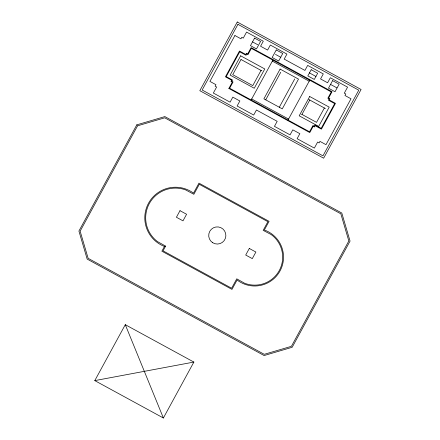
<?xml version="1.0" encoding="UTF-8"?>
<svg xmlns="http://www.w3.org/2000/svg" width="440" height="440" viewBox="0 0 440 440"><rect width="100%" height="100%" fill="white"/><g stroke="black" fill="none" stroke-linecap="round" stroke-linejoin="round"><path stroke-width="0.66" d="M240.999 59.494L232.727 74.668L252.78 85.597L261.052 70.422M228.866 88.473L232.293 82.192L231.033 81.505L231.721 80.251L225.44 76.824L239.487 51.046L245.773 54.467L246.455 53.213L247.709 53.9L251.136 47.614L332.041 91.713L328.62 97.999L329.874 98.681L329.192 99.935L335.473 103.362L321.42 129.14L315.139 125.719L314.452 126.973L313.198 126.291L309.771 132.572L228.866 88.473L229.642 88.242L309.546 131.791L312.966 125.51L314.226 126.198L314.908 124.938L321.189 128.364L334.697 103.593L328.411 100.166L329.098 98.912L327.844 98.225L331.265 91.944L251.367 48.395L247.94 54.675L246.686 53.988L245.999 55.248L239.718 51.821L226.215 76.599L232.496 80.02L231.809 81.274L233.068 81.961L229.642 88.242M94.793 380.611L125.279 324.682L193.87 362.07L163.383 418L94.793 380.611L193.87 362.07M251.157 99.968L272.877 60.121M265.721 99.847L280.742 72.281M279.296 107.245L294.74 78.92M288.013 120.054L309.733 80.207M301.945 114.406L309.782 100.034M324.368 107.987L316.536 122.359L301.62 114.23M252.527 41.888L257.752 44.737M275.512 54.412L280.841 57.321M309.342 72.853L315.953 76.456M330.814 84.557L336.908 87.879M272.332 61.122L309.183 81.213M241.01 59.499L261.91 70.889M308.836 99.517L325.418 108.559M251.708 98.967L288.558 119.053M125.279 324.682L163.383 418M136.796 124.85L78.914 231.044L87.175 259.1L264.121 355.548L292.177 347.281L350.059 241.093L341.798 213.037L164.852 116.589L136.796 124.85M137.566 125.813L80.141 231.171L88.138 258.324L264.253 354.316L291.401 346.324L348.832 240.961L340.835 213.813L164.72 117.816L137.566 125.813M237.264 22L199.821 90.695L323.642 158.186L361.086 89.491L237.264 22M237.952 24.332L202.153 90.008L322.96 155.859L358.76 90.178L237.952 24.332M234.916 35.519L209.907 81.395L215.941 84.684L215.116 86.191L216.623 87.016L213.34 93.043L230.082 102.168L232.821 97.141L239.855 100.98L237.116 106.002L253.699 115.044L256.438 110.017L277.184 121.325L274.445 126.352L290.07 134.871L292.809 129.844L299.849 133.678L297.11 138.704L314.347 148.099L317.631 142.071L319.138 142.89L319.963 141.383L325.991 144.672L350.999 98.791L344.971 95.502L345.791 93.995L344.284 93.175L347.573 87.142L330.336 77.748L327.597 82.77L320.557 78.936L323.296 73.915L307.67 65.395L304.931 70.417L284.185 59.109L286.924 54.087L270.341 45.045L267.603 50.072L260.562 46.239L263.302 41.212L246.565 32.087L243.276 38.115L241.769 37.296L240.944 38.803L234.916 35.519M240.653 55.814L230.137 75.108L254.26 88.259L264.776 68.959L240.653 55.814M254.579 38.115L250.47 45.656L256.482 48.928L260.59 41.393L254.579 38.115M179.999 210.678L176.413 217.261L182.996 220.847L186.582 214.264L179.999 210.678M164.456 246.455L161.876 251.191L231.974 289.394L237.094 280A28.831 28.831 0 0 0 280.016 270.969A28.831 28.831 0 0 0 264.346 229.999L269.06 221.342L198.968 183.139L193.518 193.138A30.63 30.63 0 0 0 148.533 203.198A30.63 30.63 0 0 0 164.456 246.455M165.616 246.12L163.042 250.844L231.627 288.228L236.753 278.822L244.618 283.25A27.962 27.962 0 0 0 271.161 234.559L263.175 230.351L267.899 221.689L199.309 184.305L193.864 194.293L185.576 189.877A29.766 29.766 0 0 0 157.41 241.549L165.616 246.12M276.271 49.94L272.162 57.475L278.647 61.012L282.755 53.477L276.271 49.94M280.11 69.086L263.885 98.846L282.277 108.873L298.502 79.112L280.11 69.086M311.201 69.724L307.83 75.906L314.298 79.431L317.669 73.249L311.201 69.724M309.711 96.503L299.206 115.808L318.687 126.423L329.202 107.129L309.711 96.503M332.602 80.641L328.493 88.182L335.027 91.74L339.136 84.205L332.602 80.641M249.304 248.457L245.713 255.041L252.296 258.627L255.888 252.049L249.304 248.457M212.636 242.682A8.585 8.585 0 0 0 225.863 235.889A8.585 8.585 0 0 0 213.367 227.832A8.585 8.585 0 0 0 212.636 242.682"/></g></svg>
